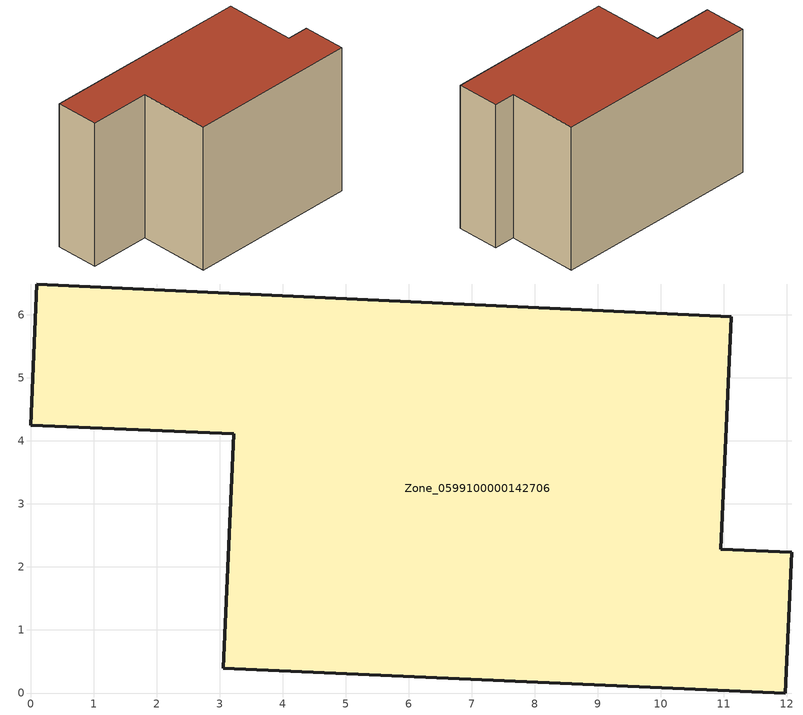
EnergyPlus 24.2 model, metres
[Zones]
Zone_0599100000142706
 floor ground (C_G): 11.98,0 3.05,0.39 3.22,4.11 0,4.25 0.1,6.49 11.12,5.97 10.95,2.28 12.08,2.23 z1.09
 wall outside (C_F): 10.95,2.28 11.12,5.97 0.1,6.49 0,4.25 3.22,4.11 3.05,0.39 11.98,0 12.08,2.23 10.95,2.28 z1.09:8.9
 roof outside (C_R): 3.05,0.39 11.98,0 12.08,2.23 10.95,2.28 11.12,5.97 0.1,6.49 0,4.25 3.22,4.11 z8.9
[BUILDING]
Pand.0599100000142706: North Axis=0; Terrain=City; Loads Convergence Tolerance Value=0.04; Temperature Convergence Tolerance Value=0.4; Solar Distribution=FullExterior; Maximum Number of Warmup Days=25; Minimum Number of Warmup Days=1
[Site:Location]
Rotterdam.The.Hague.AP_ZH_NLD Design_Conditions: Latitude=51.96; Longitude=4.45; Time Zone=1; Elevation=-4.5
[SITE:GROUNDTEMPERATURE:BUILDINGSURFACE]
18, 18, 18, 18, 18, 18, 18, 18, 18, 18, 18, 18
[MATERIAL] Thermal Absorptance=0.9; Solar Absorptance=0.7; Visible Absorptance=0.7
Name | Roughness | Thickness | Conductivity | Density | Specific Heat
G.TI.1975-1991 | MediumSmooth | 0.15 | 0.288461 | 540 | 1210
F.TI.1975-1991 | Rough | 0.3 | 0.230769 | 1920 | 840
R.TI.1975-1991 | MediumRough | 0.2 | 0.153846 | 1500 | 1000
[CONSTRUCTION]
C_G: G.TI.1975-1991
C_F: F.TI.1975-1991
C_R: R.TI.1975-1991
[ZONE]
Zone_0599100000142706: Type=1; Multiplier=1; Ceiling Height=Autocalculate; Volume=Autocalculate; Floor Area=autocalculate; Part of Total Floor Area=Yes
[ZONEINFILTRATION:DESIGNFLOWRATE]
Infil_Zone_0599100000142706: Zone or ZoneList or Space or SpaceList=Zone_0599100000142706; Schedule=AlwaysOn; Design Flow Rate Calculation Method=Flow/Area; Flow Rate per Floor Area=0.003; Constant Term Coefficient=1; Temperature Term Coefficient=0; Velocity Term Coefficient=0; Velocity Squared Term Coefficient=0
[HVACTEMPLATE:ZONE:IDEALLOADSAIRSYSTEM]
Zone_0599100000142706: Maximum Heating Supply Air Temperature=50; Minimum Cooling Supply Air Temperature=13; Maximum Heating Supply Air Humidity Ratio=0.0156; Minimum Cooling Supply Air Humidity Ratio=0.0077; Heating Limit=NoLimit; Cooling Limit=NoLimit; Dehumidification Control Type=ConstantSensibleHeatRatio; Cooling Sensible Heat Ratio=0.7; Dehumidification Setpoint=60; Humidification Control Type=None; Humidification Setpoint=30; Outdoor Air Method=None; Outdoor Air Flow Rate per Person=0.00944; Outdoor Air Flow Rate per Zone Floor Area=0; Outdoor Air Flow Rate per Zone=0; Demand Controlled Ventilation Type=None; Outdoor Air Economizer Type=NoEconomizer; Heat Recovery Type=None; Sensible Heat Recovery Effectiveness=0.7; Latent Heat Recovery Effectiveness=0.65
[ZONECONTROL:THERMOSTAT]
ThermostatControl_Zone_0599100000142706: Zone or ZoneList=Zone_0599100000142706; Control Type Schedule=DualSetpointControlType; Control 1=Thermostat_Zone_0599100000142706; Temperature Difference Between Cutout And Setpoint=0
[THERMOSTATSETPOINT:DUALSETPOINT]
Thermostat_Zone_0599100000142706: Heating Setpoint Temperature Schedule=HeatingSetpoint_Zone_0599100000142706; Cooling Setpoint Temperature Schedule=CoolingSetpoint_Zone_0599100000142706
[SCHEDULE:COMPACT]
HeatingSetpoint_Zone_0599100000142706: Through: 12/31, For: AllDays, Until: 24:00, 21
CoolingSetpoint_Zone_0599100000142706: Through: 12/31, For: AllDays, Until: 24:00, 24
DualSetpointControlType: Through: 12/31, For: AllDays, Until: 24:00, 4
AlwaysOn: Through: 12/31, For: AllDays, Until: 24:00, 1
